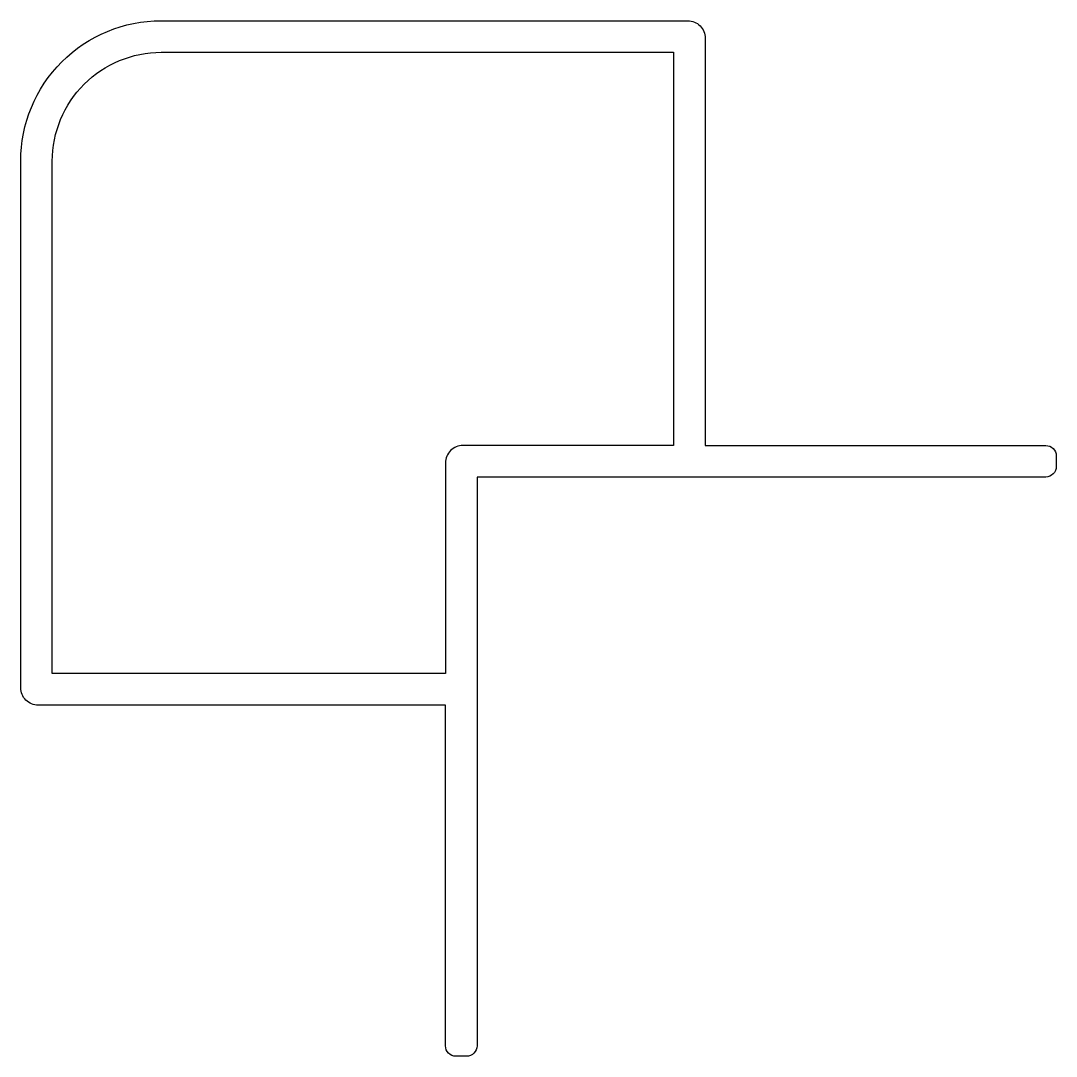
# Model space of a CAD drawing. Extents: x 139.3 to 198.3, y 179.8 to 238.8.
import ezdxf

# ---------------------------------------------------------------- set-up
doc = ezdxf.new("R2010")
doc.units = 0
doc.layers.get('0').update_dxf_attribs({"linetype": 'CONTINUOUS'})

msp = doc.modelspace()

# ---------------------------------------------------------------- linework, layer by layer
for points in [[(164.75, 179.799), (164.15, 179.799, -0.414214), (163.55, 180.399), (163.55, 199.799), (140.35, 199.799, -0.414214), (139.35, 200.799), (139.35, 230.799, -0.414214), (147.35, 238.799), (177.35, 238.799, -0.414214), (178.35, 237.799), (178.35, 214.599), (197.75, 214.599, -0.414214), (198.35, 213.999), (198.35, 213.399, -0.414214), (197.75, 212.799), (165.35, 212.799), (165.35, 180.399, -0.414214)], [(163.55, 213.599), (163.55, 201.599), (141.15, 201.599), (141.15, 230.799, -0.414214), (147.35, 236.999), (176.55, 236.999), (176.55, 214.599), (164.55, 214.599, 0.414214)]]:
    msp.add_lwpolyline(points, format="xyb", close=True)

doc.saveas('drawing.dxf')
